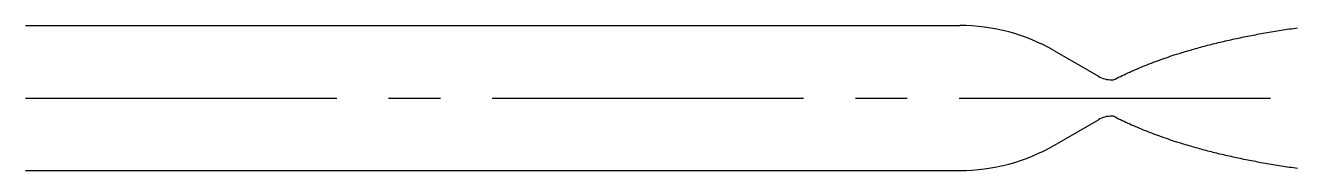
# Model space of a CAD drawing. Header units: millimetres. Extents: x 0 to 77.9, y -55.8 to 4.4.
# Drawn here: x 0 to 77.9, y -4.4 to 4.4 of the extents above; entities outside this region: 1.
import ezdxf

# ---------------------------------------------------------------- set-up
doc = ezdxf.new("R2010")
doc.units = ezdxf.units.MM
doc.linetypes.add('CENTER2', pattern=[28.575, 19.05, -3.175, 3.175, -3.175])
doc.layers.get('0').update_dxf_attribs({"color": 1})
doc.layers.add('Dimensions', color=5, linetype='Continuous')
doc.styles.get("Standard").update_dxf_attribs({"font": 'txt', "width": 0.75})

msp = doc.modelspace()

# ---------------------------------------------------------------- linework, layer by layer
for p, q in [((0, 4.433623), (57.193628, 4.433623)), ((62.982915, 2.882388), (65.669733, 1.331153)), ((62.982915, -2.882388), (65.669733, -1.331153)), ((0, -4.433623), (57.193628, -4.433623))]:
    msp.add_line(p, q)
at = {"color": 3, "linetype": 'CENTER2'}
msp.add_line((0, 0), (77.862032, 0), dxfattribs=at)
for centre, radius, start, end in [((57.193628, -7.144952), 11.578575, 60, 90), ((66.501037, 2.771014), 1.662609, 240, 270), ((66.501037, 1.531817), 0.423411, 270, 296.925694), ((66.501037, -2.771014), 1.662609, 90, 120), ((66.501037, -1.531817), 0.423411, 63.074306, 90), ((57.193628, 7.144952), 11.578575, 270, 300)]:
    msp.add_arc(centre, radius, start, end)
for points in [[(66.692772, 1.154306), (70.963318, 3.323286), (77.862032, 4.292837)], [(66.692772, -1.154306), (70.963318, -3.323286), (77.862032, -4.292837)]]:
    msp.add_open_spline(points, degree=2)

# ---------------------------------------------------------------- texts
at = {"layer": 'Dimensions', "color": 3}
msp.add_text('Hybrid', height=5, dxfattribs=at).set_placement((0, -54.292837))

doc.saveas('drawing.dxf')
